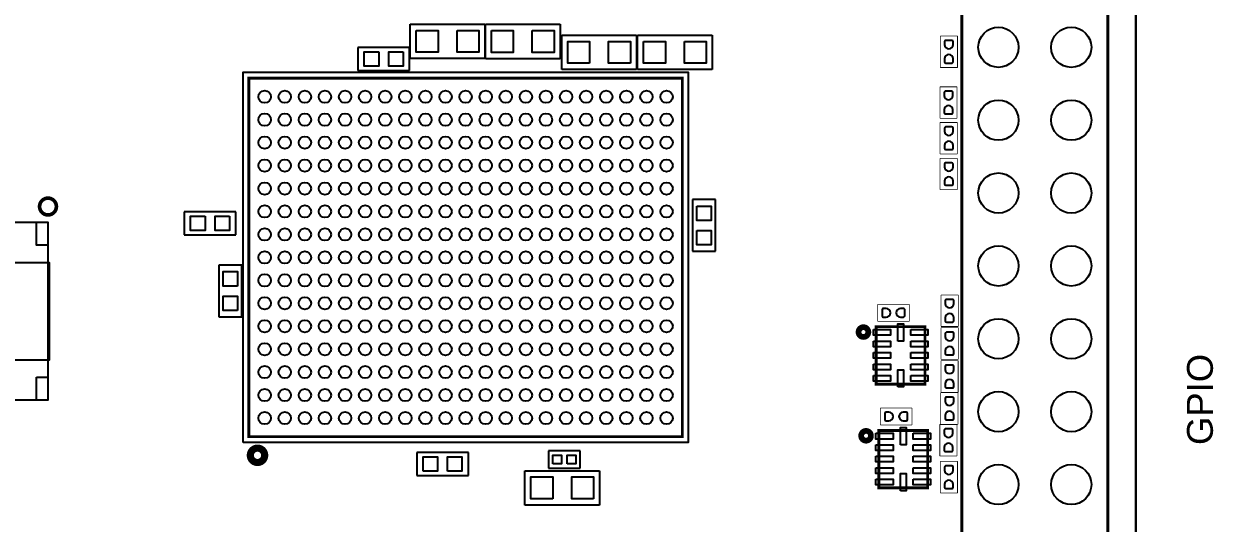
# Model space of a CAD drawing. Extents: x -43 to 159, y -36 to 93.
# Drawn here: x 2.32 to 43.75, y 24.41 to 41.81 of the extents above; entities that cross this region are included whole.
import ezdxf

# ---------------------------------------------------------------- set-up
doc = ezdxf.new("R2010")
doc.units = 0
for name, color, linetype in [('BG_OUTLINE', 200, 'CONTINUOUS'), ('PG_ASSEMBLY_TOP', 7, 'CONTINUOUS'), ('PG_SILKSCREEN_TOP', 254, 'CONTINUOUS'), ('PIN_TOP', 92, 'CONTINUOUS')]:
    doc.layers.add(name, color=color, linetype=linetype)

msp = doc.modelspace()

# ---------------------------------------------------------------- linework, layer by layer
at = {"layer": 'BG_OUTLINE'}
msp.add_lwpolyline([(41.056814, 66.641218, 0.414214), (39.024814, 68.673218), (-4.049776, 68.673218), (-4.049776, 67.422014), (-10.151872, 67.422014), (-10.151872, 68.673218), (-12.911328, 68.673218, 0.414214), (-14.943328, 66.641218), (-14.943328, -18.358866, 0.414214), (-12.911328, -20.390866), (39.024814, -20.390866, 0.414214), (41.056814, -18.358866), (41.056814, 66.641218)], format="xyb", dxfattribs=at)
msp.add_lwpolyline([(41.056814, -18.358866, -0.414214), (39.024814, -20.390866), (-12.911328, -20.390866, -0.414214), (-14.943328, -18.358866), (-14.943328, 66.641218, -0.414214), (-12.911328, 68.673218), (-10.151872, 68.673218), (-10.151872, 67.422014), (-4.049776, 67.422014), (-4.049776, 68.673218), (39.024814, 68.673218, -0.414214), (41.056814, 66.641218)], format="xyb", close=True, dxfattribs=at)
msp.add_lwpolyline([(41.056814, 66.641218), (41.056814, -18.358866)], dxfattribs=at)
msp.add_lwpolyline([(41.056814, 66.641218), (41.056814, -18.358866)], dxfattribs=at)
msp.add_lwpolyline([(41.056814, 66.641218), (41.056814, -18.358866)], dxfattribs=at)
at = {"layer": 'PG_ASSEMBLY_TOP'}
for points, const_width in [([(40.07993, 57.505092), (40.07993, 6.705092), (34.99993, 6.705092), (34.99993, 24.485092)], 0.050038), ([(34.99993, 24.485092), (34.99993, 57.505092), (40.07993, 57.505092)], 0.050038), ([(34.246058, 40.289988), (34.246058, 41.389808)], 0.0254), ([(34.246058, 41.389808), (34.846006, 41.389808)], 0.0254), ([(34.846006, 41.389808), (34.846006, 40.289988)], 0.0254), ([(34.846006, 40.289988), (34.246058, 40.289988)], 0.0254), ([(34.231072, 38.517576), (34.231072, 39.617396)], 0.0254), ([(34.231072, 39.617396), (34.83102, 39.617396)], 0.0254), ([(34.83102, 39.617396), (34.83102, 38.517576)], 0.0254), ([(34.83102, 38.517576), (34.231072, 38.517576)], 0.0254), ([(34.239708, 37.274754), (34.239708, 38.374574)], 0.0254), ([(34.239708, 38.374574), (34.839656, 38.374574)], 0.0254), ([(34.839656, 38.374574), (34.839656, 37.274754)], 0.0254), ([(34.839656, 37.274754), (34.239708, 37.274754)], 0.0254), ([(34.240216, 36.028376), (34.240216, 37.128196)], 0.0254), ([(34.240216, 37.128196), (34.840164, 37.128196)], 0.0254), ([(34.840164, 37.128196), (34.840164, 36.028376)], 0.0254), ([(34.840164, 36.028376), (34.240216, 36.028376)], 0.0254), ([(34.271204, 31.264352), (34.271204, 32.364172)], 0.0254), ([(34.271204, 32.364172), (34.871152, 32.364172)], 0.0254), ([(34.871152, 32.364172), (34.871152, 31.264352)], 0.0254), ([(32.062928, 31.440628), (32.062928, 32.040576)], 0.0254), ([(32.062928, 32.040576), (33.162748, 32.040576)], 0.0254), ([(33.162748, 32.040576), (33.162748, 31.440628)], 0.0254), ([(33.162748, 31.440628), (32.062928, 31.440628)], 0.0254), ([(34.871152, 31.264352), (34.271204, 31.264352)], 0.0254), ([(34.271458, 30.118812), (34.271458, 31.218632)], 0.0254), ([(34.271458, 31.218632), (34.871406, 31.218632)], 0.0254), ([(34.871406, 31.218632), (34.871406, 30.118812)], 0.0254), ([(34.269172, 28.970732), (34.269172, 30.070552)], 0.0254), ([(34.269172, 30.070552), (34.86912, 30.070552)], 0.0254), ([(34.871406, 30.118812), (34.271458, 30.118812)], 0.0254), ([(34.86912, 30.070552), (34.86912, 28.970732)], 0.0254), ([(34.26206, 27.857704), (34.26206, 28.957524)], 0.0254), ([(34.26206, 28.957524), (34.862008, 28.957524)], 0.0254), ([(34.86912, 28.970732), (34.269172, 28.970732)], 0.0254), ([(34.862008, 28.957524), (34.862008, 27.857704)], 0.0254), ([(32.157162, 27.82697), (32.157162, 28.426918)], 0.0254), ([(32.157162, 28.426918), (33.256982, 28.426918)], 0.0254), ([(33.256982, 28.426918), (33.256982, 27.82697)], 0.0254), ([(33.256982, 27.82697), (32.157162, 27.82697)], 0.0254), ([(34.229802, 26.749248), (34.229802, 27.849068)], 0.0254), ([(34.229802, 27.849068), (34.82975, 27.849068)], 0.0254), ([(34.862008, 27.857704), (34.26206, 27.857704)], 0.0254), ([(34.82975, 27.849068), (34.82975, 26.749248)], 0.0254), ([(34.82975, 26.749248), (34.229802, 26.749248)], 0.0254), ([(34.246312, 25.460198), (34.246312, 26.560018)], 0.0254), ([(34.246312, 26.560018), (34.84626, 26.560018)], 0.0254), ([(34.84626, 26.560018), (34.84626, 25.460198)], 0.0254), ([(34.84626, 25.460198), (34.246312, 25.460198)], 0.0254)]:
    msp.add_lwpolyline(points, dxfattribs=dict(at, const_width=const_width))
for points in [[(15.78102, 40.60317), (15.78102, 41.803066)], [(15.78102, 41.803066), (18.380964, 41.803066)], [(18.380964, 41.803066), (18.380964, 40.60317)], [(18.398744, 40.596312), (18.398744, 41.796208)], [(18.398744, 41.796208), (20.998688, 41.796208)], [(20.998688, 41.796208), (20.998688, 40.596312)], [(21.058124, 40.21836), (21.058124, 41.418256)], [(21.058124, 41.418256), (23.658068, 41.418256)], [(23.658068, 41.418256), (23.658068, 40.21836)], [(23.699216, 40.220138), (23.699216, 41.420034)], [(23.699216, 41.420034), (26.29916, 41.420034)], [(26.29916, 41.420034), (26.29916, 40.220138)], [(15.75435, 40.982138), (13.954506, 40.982138)], [(13.954506, 40.982138), (13.954506, 40.182038)], [(15.75435, 40.182038), (15.75435, 40.982138)], [(18.380964, 40.60317), (15.78102, 40.60317)], [(20.998688, 40.596312), (18.398744, 40.596312)], [(23.658068, 40.21836), (21.058124, 40.21836)], [(26.29916, 40.220138), (23.699216, 40.220138)], [(9.957816, 27.222196), (9.957816, 40.122348), (25.457912, 40.122348), (25.457912, 27.222196), (9.957816, 27.222196)], [(13.954506, 40.182038), (15.75435, 40.182038)], [(25.610058, 35.685476), (25.610058, 33.885632)], [(26.410158, 35.685476), (25.610058, 35.685476)], [(26.410158, 33.885632), (26.410158, 35.685476)], [(9.70407, 35.259772), (7.904226, 35.259772)], [(7.904226, 35.259772), (7.904226, 34.459672)], [(9.70407, 34.459672), (9.70407, 35.259772)], [(7.904226, 34.459672), (9.70407, 34.459672)], [(25.610058, 33.885632), (26.410158, 33.885632)], [(9.908794, 33.400238), (9.108694, 33.400238)], [(9.108694, 33.400238), (9.108694, 31.600394)], [(9.908794, 31.600394), (9.908794, 33.400238)], [(9.108694, 31.600394), (9.908794, 31.600394)], [(17.803622, 26.87066), (16.003778, 26.87066)], [(16.003778, 26.87066), (16.003778, 26.07056)], [(17.803622, 26.07056), (17.803622, 26.87066)], [(21.69795, 26.928572), (20.59813, 26.928572)], [(20.59813, 26.928572), (20.59813, 26.328624)], [(21.69795, 26.328624), (21.69795, 26.928572)], [(19.774662, 25.039066), (19.774662, 26.238962)], [(19.774662, 26.238962), (22.374606, 26.238962)], [(20.59813, 26.328624), (21.69795, 26.328624)], [(22.374606, 26.238962), (22.374606, 25.039066)], [(16.003778, 26.07056), (17.803622, 26.07056)], [(22.374606, 25.039066), (19.774662, 25.039066)]]:
    msp.add_lwpolyline(points, dxfattribs=at)
for points in [[(-1.056386, 34.895282), (3.15341, 34.895282), (3.15341, 28.695142), (-1.056386, 28.695142)], [(32.014414, 31.256478), (33.714182, 31.256478), (33.714182, 29.256482), (32.014414, 29.256482)], [(32.014414, 31.256478), (33.714182, 31.256478), (33.714182, 29.256482), (32.014414, 29.256482)], [(32.105346, 27.641804), (33.805114, 27.641804), (33.805114, 25.641808), (32.105346, 25.641808)], [(32.105346, 27.641804), (33.805114, 27.641804), (33.805114, 25.641808), (32.105346, 25.641808)]]:
    msp.add_lwpolyline(points, close=True, dxfattribs=at)
at = {"layer": 'PG_SILKSCREEN_TOP', "const_width": 0.100076}
for points in [[(40.07993, 57.505092), (40.07993, 6.705092), (34.99993, 6.705092), (34.99993, 24.485092)], [(34.99993, 24.485092), (34.99993, 57.505092), (40.07993, 57.505092)], [(10.157968, 27.422348), (10.157968, 39.922196), (25.25776, 39.922196), (25.25776, 27.422348), (10.157968, 27.422348)], [(33.714182, 31.256478), (33.714182, 29.256482), (32.014414, 29.256482), (32.014414, 31.256478), (33.714182, 31.256478)], [(33.805114, 27.641804), (33.805114, 25.641808), (32.105346, 25.641808), (32.105346, 27.641804), (33.805114, 27.641804)]]:
    msp.add_lwpolyline(points, dxfattribs=at)
at = {"layer": 'PG_SILKSCREEN_TOP'}
for points, const_width in [([(3.451098, 35.445192, 1), (2.865882, 35.445192, 1), (3.451098, 35.445192)], 0.127), ([(31.739332, 31.06928, 1), (31.398464, 31.06928, 1), (31.739332, 31.06928)], 0.199898), ([(31.830264, 27.454606, 1), (31.489396, 27.454606, 1), (31.830264, 27.454606)], 0.199898), ([(10.707878, 26.77414, 1.000236), (10.207752, 26.773886, 0.999764), (10.707878, 26.77414)], 0.249936)]:
    msp.add_lwpolyline(points, format="xyb", dxfattribs=dict(at, const_width=const_width))
at = {"layer": 'PIN_TOP'}
for points in [[(15.991078, 41.583102), (16.751046, 41.583102), (16.751046, 40.823134), (15.991078, 40.823134)], [(17.410938, 41.583102), (18.170906, 41.583102), (18.170906, 40.823134), (17.410938, 40.823134)], [(18.608802, 41.576244), (19.36877, 41.576244), (19.36877, 40.816276), (18.608802, 40.816276)], [(20.028662, 41.576244), (20.78863, 41.576244), (20.78863, 40.816276), (20.028662, 40.816276)], [(22.02815, 40.438324), (21.268182, 40.438324), (21.268182, 41.198292), (22.02815, 41.198292)], [(23.44801, 40.438324), (22.688042, 40.438324), (22.688042, 41.198292), (23.44801, 41.198292)], [(23.909274, 41.20007), (24.669242, 41.20007), (24.669242, 40.440102), (23.909274, 40.440102)], [(25.329134, 41.20007), (26.089102, 41.20007), (26.089102, 40.440102), (25.329134, 40.440102)], [(14.679549, 40.832151), (14.679549, 40.332025), (14.179423, 40.332025), (14.179423, 40.832151)], [(15.529433, 40.832151), (15.529433, 40.332025), (15.029307, 40.332025), (15.029307, 40.832151)], [(25.760045, 35.460559), (26.260171, 35.460559), (26.260171, 34.960433), (25.760045, 34.960433)], [(2.753487, 34.895282), (3.153537, 34.895282), (3.153537, 34.095182), (2.753487, 34.095182)], [(8.629269, 35.109785), (8.629269, 34.609659), (8.129143, 34.609659), (8.129143, 35.109785)], [(9.479153, 35.109785), (9.479153, 34.609659), (8.979027, 34.609659), (8.979027, 35.109785)], [(25.760045, 34.610675), (26.260171, 34.610675), (26.260171, 34.110549), (25.760045, 34.110549)], [(-1.101471, 33.495234), (3.198495, 33.495234), (3.198495, 30.09519), (-1.101471, 30.09519)], [(9.758807, 32.675195), (9.258681, 32.675195), (9.258681, 33.175321), (9.758807, 33.175321)], [(9.758807, 31.825311), (9.258681, 31.825311), (9.258681, 32.325437), (9.758807, 32.325437)], [(31.914338, 31.156529), (32.514286, 31.156529), (32.514286, 30.956631), (31.914338, 30.956631)], [(32.764222, 30.756606), (32.764222, 31.356554), (32.96412, 31.356554), (32.96412, 30.756606)], [(33.21431, 31.156529), (33.814258, 31.156529), (33.814258, 30.956631), (33.21431, 30.956631)], [(31.914338, 30.756479), (32.514286, 30.756479), (32.514286, 30.556581), (31.914338, 30.556581)], [(33.21431, 30.756479), (33.814258, 30.756479), (33.814258, 30.556581), (33.21431, 30.556581)], [(31.914338, 30.356429), (32.514286, 30.356429), (32.514286, 30.156531), (31.914338, 30.156531)], [(33.21431, 30.356429), (33.814258, 30.356429), (33.814258, 30.156531), (33.21431, 30.156531)], [(31.914338, 29.956379), (32.514286, 29.956379), (32.514286, 29.756481), (31.914338, 29.756481)], [(33.21431, 29.956379), (33.814258, 29.956379), (33.814258, 29.756481), (33.21431, 29.756481)], [(2.753487, 29.495242), (3.153537, 29.495242), (3.153537, 28.695142), (2.753487, 28.695142)], [(31.914338, 29.556329), (32.514286, 29.556329), (32.514286, 29.356431), (31.914338, 29.356431)], [(32.764222, 29.156406), (32.764222, 29.756354), (32.96412, 29.756354), (32.96412, 29.156406)], [(33.21431, 29.556329), (33.814258, 29.556329), (33.814258, 29.356431), (33.21431, 29.356431)], [(32.00527, 27.541855), (32.605218, 27.541855), (32.605218, 27.341957), (32.00527, 27.341957)], [(32.855154, 27.141932), (32.855154, 27.74188), (33.055052, 27.74188), (33.055052, 27.141932)], [(33.305242, 27.541855), (33.90519, 27.541855), (33.90519, 27.341957), (33.305242, 27.341957)], [(32.00527, 27.141805), (32.605218, 27.141805), (32.605218, 26.941907), (32.00527, 26.941907)], [(33.305242, 27.141805), (33.90519, 27.141805), (33.90519, 26.941907), (33.305242, 26.941907)], [(16.228568, 26.22042), (16.228568, 26.720546), (16.728694, 26.720546), (16.728694, 26.22042)], [(17.078452, 26.22042), (17.078452, 26.720546), (17.578578, 26.720546), (17.578578, 26.22042)], [(20.74799, 26.478484), (20.74799, 26.778458), (21.047964, 26.778458), (21.047964, 26.478484)], [(21.247862, 26.478484), (21.247862, 26.778458), (21.547836, 26.778458), (21.547836, 26.478484)], [(32.00527, 26.741755), (32.605218, 26.741755), (32.605218, 26.541857), (32.00527, 26.541857)], [(33.305242, 26.741755), (33.90519, 26.741755), (33.90519, 26.541857), (33.305242, 26.541857)], [(32.00527, 26.341705), (32.605218, 26.341705), (32.605218, 26.141807), (32.00527, 26.141807)], [(32.855154, 25.541732), (32.855154, 26.14168), (33.055052, 26.14168), (33.055052, 25.541732)], [(33.305242, 26.341705), (33.90519, 26.341705), (33.90519, 26.141807), (33.305242, 26.141807)], [(20.744688, 25.25903), (19.98472, 25.25903), (19.98472, 26.018998), (20.744688, 26.018998)], [(22.164548, 25.25903), (21.40458, 25.25903), (21.40458, 26.018998), (22.164548, 26.018998)], [(32.00527, 25.941655), (32.605218, 25.941655), (32.605218, 25.741757), (32.00527, 25.741757)], [(33.305242, 25.941655), (33.90519, 25.941655), (33.90519, 25.741757), (33.305242, 25.741757)]]:
    msp.add_lwpolyline(points, close=True, dxfattribs=at)
for points in [[(34.696146, 41.090088), (34.696146, 41.191688, 0.375524), (34.647632, 41.234106), (34.431732, 41.234106, 0.365201), (34.395918, 41.191688), (34.395918, 41.090088, 0.999502)], [(34.395918, 40.589708), (34.395918, 40.488108, 0.375524), (34.444432, 40.44569), (34.660332, 40.44569, 0.365201), (34.696146, 40.488108), (34.696146, 40.589708, 0.999502)], [(34.68116, 39.317676), (34.68116, 39.419276, 0.375524), (34.632646, 39.461694), (34.416746, 39.461694, 0.365201), (34.380932, 39.419276), (34.380932, 39.317676, 0.999502)], [(34.380932, 38.817296), (34.380932, 38.715696, 0.375524), (34.429446, 38.673278), (34.645346, 38.673278, 0.365201), (34.68116, 38.715696), (34.68116, 38.817296, 0.999502)], [(34.689796, 38.074854), (34.689796, 38.176454, 0.375524), (34.641282, 38.218872), (34.425382, 38.218872, 0.365201), (34.389568, 38.176454), (34.389568, 38.074854, 0.999502)], [(34.389568, 37.574474), (34.389568, 37.472874, 0.375524), (34.438082, 37.430456), (34.653982, 37.430456, 0.365201), (34.689796, 37.472874), (34.689796, 37.574474, 0.999502)], [(34.690304, 36.828476), (34.690304, 36.930076, 0.375524), (34.64179, 36.972494), (34.42589, 36.972494, 0.365201), (34.390076, 36.930076), (34.390076, 36.828476, 0.999502)], [(34.390076, 36.328096), (34.390076, 36.226496, 0.375524), (34.43859, 36.184078), (34.65449, 36.184078, 0.365201), (34.690304, 36.226496), (34.690304, 36.328096, 0.999502)], [(34.721292, 32.064452), (34.721292, 32.166052, 0.375524), (34.672778, 32.20847), (34.456878, 32.20847, 0.365201), (34.421064, 32.166052), (34.421064, 32.064452, 0.999502)], [(32.362648, 31.890716), (32.261048, 31.890716, 0.375524), (32.21863, 31.842202), (32.21863, 31.626302, 0.365201), (32.261048, 31.590488), (32.362648, 31.590488, 0.999502)], [(32.863028, 31.590488), (32.964628, 31.590488, 0.375524), (33.007046, 31.639002), (33.007046, 31.854902, 0.365201), (32.964628, 31.890716), (32.863028, 31.890716, 0.999502)], [(34.421064, 31.564072), (34.421064, 31.462472, 0.375524), (34.469578, 31.420054), (34.685478, 31.420054, 0.365201), (34.721292, 31.462472), (34.721292, 31.564072, 0.999502)], [(34.721546, 30.918912), (34.721546, 31.020512, 0.375524), (34.673032, 31.06293), (34.457132, 31.06293, 0.365201), (34.421318, 31.020512), (34.421318, 30.918912, 0.999502)], [(34.421318, 30.418532), (34.421318, 30.316932, 0.375524), (34.469832, 30.274514), (34.685732, 30.274514, 0.365201), (34.721546, 30.316932), (34.721546, 30.418532, 0.999502)], [(34.71926, 29.770832), (34.71926, 29.872432, 0.375524), (34.670746, 29.91485), (34.454846, 29.91485, 0.365201), (34.419032, 29.872432), (34.419032, 29.770832, 0.999502)], [(34.419032, 29.270452), (34.419032, 29.168852, 0.375524), (34.467546, 29.126434), (34.683446, 29.126434, 0.365201), (34.71926, 29.168852), (34.71926, 29.270452, 0.999502)], [(34.712148, 28.657804), (34.712148, 28.759404, 0.375524), (34.663634, 28.801822), (34.447734, 28.801822, 0.365201), (34.41192, 28.759404), (34.41192, 28.657804, 0.999502)], [(32.456882, 28.277058), (32.355282, 28.277058, 0.375524), (32.312864, 28.228544), (32.312864, 28.012644, 0.365201), (32.355282, 27.97683), (32.456882, 27.97683, 0.999502)], [(32.957262, 27.97683), (33.058862, 27.97683, 0.375524), (33.10128, 28.025344), (33.10128, 28.241244, 0.365201), (33.058862, 28.277058), (32.957262, 28.277058, 0.999502)], [(34.41192, 28.157424), (34.41192, 28.055824, 0.375524), (34.460434, 28.013406), (34.676334, 28.013406, 0.365201), (34.712148, 28.055824), (34.712148, 28.157424, 0.999502)], [(34.67989, 27.549348), (34.67989, 27.650948, 0.375524), (34.631376, 27.693366), (34.415476, 27.693366, 0.365201), (34.379662, 27.650948), (34.379662, 27.549348, 0.999502)], [(34.379662, 27.048968), (34.379662, 26.947368, 0.375524), (34.428176, 26.90495), (34.644076, 26.90495, 0.365201), (34.67989, 26.947368), (34.67989, 27.048968, 0.999502)], [(34.6964, 26.260298), (34.6964, 26.361898, 0.375524), (34.647886, 26.404316), (34.431986, 26.404316, 0.365201), (34.396172, 26.361898), (34.396172, 26.260298, 0.999502)], [(34.396172, 25.759918), (34.396172, 25.658318, 0.375524), (34.444686, 25.6159), (34.660586, 25.6159, 0.365201), (34.6964, 25.658318), (34.6964, 25.759918, 0.999502)]]:
    msp.add_lwpolyline(points, format="xyb", close=True, dxfattribs=at)
for centre, radius in [((36.26993, 40.995092), 0.700024), ((38.80993, 40.995092), 0.700024), ((10.707878, 39.27221), 0.215011), ((11.407902, 39.27221), 0.215011), ((12.107926, 39.27221), 0.215011), ((12.80795, 39.27221), 0.215011), ((13.507974, 39.27221), 0.215011), ((14.207744, 39.27221), 0.215011), ((14.907768, 39.27221), 0.215011), ((15.607792, 39.27221), 0.215011), ((16.307816, 39.27221), 0.215011), ((17.00784, 39.27221), 0.215011), ((17.707864, 39.27221), 0.215011), ((18.407888, 39.27221), 0.215011), ((19.107912, 39.27221), 0.215011), ((19.807936, 39.27221), 0.215011), ((20.50796, 39.27221), 0.215011), ((21.207984, 39.27221), 0.215011), ((21.907754, 39.27221), 0.215011), ((22.607778, 39.27221), 0.215011), ((23.307802, 39.27221), 0.215011), ((24.007826, 39.27221), 0.215011), ((24.70785, 39.27221), 0.215011), ((36.26993, 38.455092), 0.700024), ((38.80993, 38.455092), 0.700024), ((10.707878, 38.472364), 0.215011), ((11.407902, 38.472364), 0.215011), ((12.107926, 38.472364), 0.215011), ((12.80795, 38.472364), 0.215011), ((13.507974, 38.472364), 0.215011), ((14.207744, 38.472364), 0.215011), ((14.907768, 38.472364), 0.215011), ((15.607792, 38.472364), 0.215011), ((16.307816, 38.472364), 0.215011), ((17.00784, 38.472364), 0.215011), ((17.707864, 38.472364), 0.215011), ((18.407888, 38.472364), 0.215011), ((19.107912, 38.472364), 0.215011), ((19.807936, 38.472364), 0.215011), ((20.50796, 38.472364), 0.215011), ((21.207984, 38.472364), 0.215011), ((21.907754, 38.472364), 0.215011), ((22.607778, 38.472364), 0.215011), ((23.307802, 38.472364), 0.215011), ((24.007826, 38.472364), 0.215011), ((24.70785, 38.472364), 0.215011), ((10.707878, 37.672264), 0.215011), ((11.407902, 37.672264), 0.215011), ((12.107926, 37.672264), 0.215011), ((12.80795, 37.672264), 0.215011), ((13.507974, 37.672264), 0.215011), ((14.207744, 37.672264), 0.215011), ((14.907768, 37.672264), 0.215011), ((15.607792, 37.672264), 0.215011), ((16.307816, 37.672264), 0.215011), ((17.00784, 37.672264), 0.215011), ((17.707864, 37.672264), 0.215011), ((18.407888, 37.672264), 0.215011), ((19.107912, 37.672264), 0.215011), ((19.807936, 37.672264), 0.215011), ((20.50796, 37.672264), 0.215011), ((21.207984, 37.672264), 0.215011), ((21.907754, 37.672264), 0.215011), ((22.607778, 37.672264), 0.215011), ((23.307802, 37.672264), 0.215011), ((24.007826, 37.672264), 0.215011), ((24.70785, 37.672264), 0.215011), ((10.707878, 36.872164), 0.215011), ((11.407902, 36.872164), 0.215011), ((12.107926, 36.872164), 0.215011), ((12.80795, 36.872164), 0.215011), ((13.507974, 36.872164), 0.215011), ((14.207744, 36.872164), 0.215011), ((14.907768, 36.872164), 0.215011), ((15.607792, 36.872164), 0.215011), ((16.307816, 36.872164), 0.215011), ((17.00784, 36.872164), 0.215011), ((17.707864, 36.872164), 0.215011), ((18.407888, 36.872164), 0.215011), ((19.107912, 36.872164), 0.215011), ((19.807936, 36.872164), 0.215011), ((20.50796, 36.872164), 0.215011), ((21.207984, 36.872164), 0.215011), ((21.907754, 36.872164), 0.215011), ((22.607778, 36.872164), 0.215011), ((23.307802, 36.872164), 0.215011), ((24.007826, 36.872164), 0.215011), ((24.70785, 36.872164), 0.215011), ((36.26993, 35.915092), 0.700024), ((38.80993, 35.915092), 0.700024), ((10.707878, 36.072318), 0.215011), ((11.407902, 36.072318), 0.215011), ((12.107926, 36.072318), 0.215011), ((12.80795, 36.072318), 0.215011), ((13.507974, 36.072318), 0.215011), ((14.207744, 36.072318), 0.215011), ((14.907768, 36.072318), 0.215011), ((15.607792, 36.072318), 0.215011), ((16.307816, 36.072318), 0.215011), ((17.00784, 36.072318), 0.215011), ((17.707864, 36.072318), 0.215011), ((18.407888, 36.072318), 0.215011), ((19.107912, 36.072318), 0.215011), ((19.807936, 36.072318), 0.215011), ((20.50796, 36.072318), 0.215011), ((21.207984, 36.072318), 0.215011), ((21.907754, 36.072318), 0.215011), ((22.607778, 36.072318), 0.215011), ((23.307802, 36.072318), 0.215011), ((24.007826, 36.072318), 0.215011), ((24.70785, 36.072318), 0.215011), ((10.707878, 35.272218), 0.215011), ((11.407902, 35.272218), 0.215011), ((12.107926, 35.272218), 0.215011), ((12.80795, 35.272218), 0.215011), ((13.507974, 35.272218), 0.215011), ((14.207744, 35.272218), 0.215011), ((14.907768, 35.272218), 0.215011), ((15.607792, 35.272218), 0.215011), ((16.307816, 35.272218), 0.215011), ((17.00784, 35.272218), 0.215011), ((17.707864, 35.272218), 0.215011), ((18.407888, 35.272218), 0.215011), ((19.107912, 35.272218), 0.215011), ((19.807936, 35.272218), 0.215011), ((20.50796, 35.272218), 0.215011), ((21.207984, 35.272218), 0.215011), ((21.907754, 35.272218), 0.215011), ((22.607778, 35.272218), 0.215011), ((23.307802, 35.272218), 0.215011), ((24.007826, 35.272218), 0.215011), ((24.70785, 35.272218), 0.215011), ((10.707878, 34.472372), 0.215011), ((11.407902, 34.472372), 0.215011), ((12.107926, 34.472372), 0.215011), ((12.80795, 34.472372), 0.215011), ((13.507974, 34.472372), 0.215011), ((14.207744, 34.472372), 0.215011), ((14.907768, 34.472372), 0.215011), ((15.607792, 34.472372), 0.215011), ((16.307816, 34.472372), 0.215011), ((17.00784, 34.472372), 0.215011), ((17.707864, 34.472372), 0.215011), ((18.407888, 34.472372), 0.215011), ((19.107912, 34.472372), 0.215011), ((19.807936, 34.472372), 0.215011), ((20.50796, 34.472372), 0.215011), ((21.207984, 34.472372), 0.215011), ((21.907754, 34.472372), 0.215011), ((22.607778, 34.472372), 0.215011), ((23.307802, 34.472372), 0.215011), ((24.007826, 34.472372), 0.215011), ((24.70785, 34.472372), 0.215011), ((36.26993, 33.375092), 0.700024), ((38.80993, 33.375092), 0.700024), ((10.707878, 33.672272), 0.215011), ((11.407902, 33.672272), 0.215011), ((12.107926, 33.672272), 0.215011), ((12.80795, 33.672272), 0.215011), ((13.507974, 33.672272), 0.215011), ((14.207744, 33.672272), 0.215011), ((14.907768, 33.672272), 0.215011), ((15.607792, 33.672272), 0.215011), ((16.307816, 33.672272), 0.215011), ((17.00784, 33.672272), 0.215011), ((17.707864, 33.672272), 0.215011), ((18.407888, 33.672272), 0.215011), ((19.107912, 33.672272), 0.215011), ((19.807936, 33.672272), 0.215011), ((20.50796, 33.672272), 0.215011), ((21.207984, 33.672272), 0.215011), ((21.907754, 33.672272), 0.215011), ((22.607778, 33.672272), 0.215011), ((23.307802, 33.672272), 0.215011), ((24.007826, 33.672272), 0.215011), ((24.70785, 33.672272), 0.215011), ((10.707878, 32.872172), 0.215011), ((11.407902, 32.872172), 0.215011), ((12.107926, 32.872172), 0.215011), ((12.80795, 32.872172), 0.215011), ((13.507974, 32.872172), 0.215011), ((14.207744, 32.872172), 0.215011), ((14.907768, 32.872172), 0.215011), ((15.607792, 32.872172), 0.215011), ((16.307816, 32.872172), 0.215011), ((17.00784, 32.872172), 0.215011), ((17.707864, 32.872172), 0.215011), ((18.407888, 32.872172), 0.215011), ((19.107912, 32.872172), 0.215011), ((19.807936, 32.872172), 0.215011), ((20.50796, 32.872172), 0.215011), ((21.207984, 32.872172), 0.215011), ((21.907754, 32.872172), 0.215011), ((22.607778, 32.872172), 0.215011), ((23.307802, 32.872172), 0.215011), ((24.007826, 32.872172), 0.215011), ((24.70785, 32.872172), 0.215011), ((10.707878, 32.072326), 0.215011), ((11.407902, 32.072326), 0.215011), ((12.107926, 32.072326), 0.215011), ((12.80795, 32.072326), 0.215011), ((13.507974, 32.072326), 0.215011), ((14.207744, 32.072326), 0.215011), ((14.907768, 32.072326), 0.215011), ((15.607792, 32.072326), 0.215011), ((16.307816, 32.072326), 0.215011), ((17.00784, 32.072326), 0.215011), ((17.707864, 32.072326), 0.215011), ((18.407888, 32.072326), 0.215011), ((19.107912, 32.072326), 0.215011), ((19.807936, 32.072326), 0.215011), ((20.50796, 32.072326), 0.215011), ((21.207984, 32.072326), 0.215011), ((21.907754, 32.072326), 0.215011), ((22.607778, 32.072326), 0.215011), ((23.307802, 32.072326), 0.215011), ((24.007826, 32.072326), 0.215011), ((24.70785, 32.072326), 0.215011), ((36.26993, 30.835092), 0.700024), ((38.80993, 30.835092), 0.700024), ((10.707878, 31.272226), 0.215011), ((11.407902, 31.272226), 0.215011), ((12.107926, 31.272226), 0.215011), ((12.80795, 31.272226), 0.215011), ((13.507974, 31.272226), 0.215011), ((14.207744, 31.272226), 0.215011), ((14.907768, 31.272226), 0.215011), ((15.607792, 31.272226), 0.215011), ((16.307816, 31.272226), 0.215011), ((17.00784, 31.272226), 0.215011), ((17.707864, 31.272226), 0.215011), ((18.407888, 31.272226), 0.215011), ((19.107912, 31.272226), 0.215011), ((19.807936, 31.272226), 0.215011), ((20.50796, 31.272226), 0.215011), ((21.207984, 31.272226), 0.215011), ((21.907754, 31.272226), 0.215011), ((22.607778, 31.272226), 0.215011), ((23.307802, 31.272226), 0.215011), ((24.007826, 31.272226), 0.215011), ((24.70785, 31.272226), 0.215011), ((10.707878, 30.47238), 0.215011), ((11.407902, 30.47238), 0.215011), ((12.107926, 30.47238), 0.215011), ((12.80795, 30.47238), 0.215011), ((13.507974, 30.47238), 0.215011), ((14.207744, 30.47238), 0.215011), ((14.907768, 30.47238), 0.215011), ((15.607792, 30.47238), 0.215011), ((16.307816, 30.47238), 0.215011), ((17.00784, 30.47238), 0.215011), ((17.707864, 30.47238), 0.215011), ((18.407888, 30.47238), 0.215011), ((19.107912, 30.47238), 0.215011), ((19.807936, 30.47238), 0.215011), ((20.50796, 30.47238), 0.215011), ((21.207984, 30.47238), 0.215011), ((21.907754, 30.47238), 0.215011), ((22.607778, 30.47238), 0.215011), ((23.307802, 30.47238), 0.215011), ((24.007826, 30.47238), 0.215011), ((24.70785, 30.47238), 0.215011), ((10.707878, 29.67228), 0.215011), ((11.407902, 29.67228), 0.215011), ((12.107926, 29.67228), 0.215011), ((12.80795, 29.67228), 0.215011), ((13.507974, 29.67228), 0.215011), ((14.207744, 29.67228), 0.215011), ((14.907768, 29.67228), 0.215011), ((15.607792, 29.67228), 0.215011), ((16.307816, 29.67228), 0.215011), ((17.00784, 29.67228), 0.215011), ((17.707864, 29.67228), 0.215011), ((18.407888, 29.67228), 0.215011), ((19.107912, 29.67228), 0.215011), ((19.807936, 29.67228), 0.215011), ((20.50796, 29.67228), 0.215011), ((21.207984, 29.67228), 0.215011), ((21.907754, 29.67228), 0.215011), ((22.607778, 29.67228), 0.215011), ((23.307802, 29.67228), 0.215011), ((24.007826, 29.67228), 0.215011), ((24.70785, 29.67228), 0.215011), ((10.707878, 28.87218), 0.215011), ((11.407902, 28.87218), 0.215011), ((12.107926, 28.87218), 0.215011), ((12.80795, 28.87218), 0.215011), ((13.507974, 28.87218), 0.215011), ((14.207744, 28.87218), 0.215011), ((14.907768, 28.87218), 0.215011), ((15.607792, 28.87218), 0.215011), ((16.307816, 28.87218), 0.215011), ((17.00784, 28.87218), 0.215011), ((17.707864, 28.87218), 0.215011), ((18.407888, 28.87218), 0.215011), ((19.107912, 28.87218), 0.215011), ((19.807936, 28.87218), 0.215011), ((20.50796, 28.87218), 0.215011), ((21.207984, 28.87218), 0.215011), ((21.907754, 28.87218), 0.215011), ((22.607778, 28.87218), 0.215011), ((23.307802, 28.87218), 0.215011), ((24.007826, 28.87218), 0.215011), ((24.70785, 28.87218), 0.215011), ((36.26993, 28.295092), 0.700024), ((38.80993, 28.295092), 0.700024), ((10.707878, 28.072334), 0.215011), ((11.407902, 28.072334), 0.215011), ((12.107926, 28.072334), 0.215011), ((12.80795, 28.072334), 0.215011), ((13.507974, 28.072334), 0.215011), ((14.207744, 28.072334), 0.215011), ((14.907768, 28.072334), 0.215011), ((15.607792, 28.072334), 0.215011), ((16.307816, 28.072334), 0.215011), ((17.00784, 28.072334), 0.215011), ((17.707864, 28.072334), 0.215011), ((18.407888, 28.072334), 0.215011), ((19.107912, 28.072334), 0.215011), ((19.807936, 28.072334), 0.215011), ((20.50796, 28.072334), 0.215011), ((21.207984, 28.072334), 0.215011), ((21.907754, 28.072334), 0.215011), ((22.607778, 28.072334), 0.215011), ((23.307802, 28.072334), 0.215011), ((24.007826, 28.072334), 0.215011), ((24.70785, 28.072334), 0.215011), ((36.26993, 25.755092), 0.700024), ((38.80993, 25.755092), 0.700024)]:
    msp.add_circle(centre, radius, dxfattribs=at)

# ---------------------------------------------------------------- texts
at = {"layer": 'PG_ASSEMBLY_TOP', "width": 1.055885}
msp.add_text('GPIO', height=0.899922, rotation=90, dxfattribs=at).set_placement((43.741594, 27.13228))

doc.saveas('drawing.dxf')
